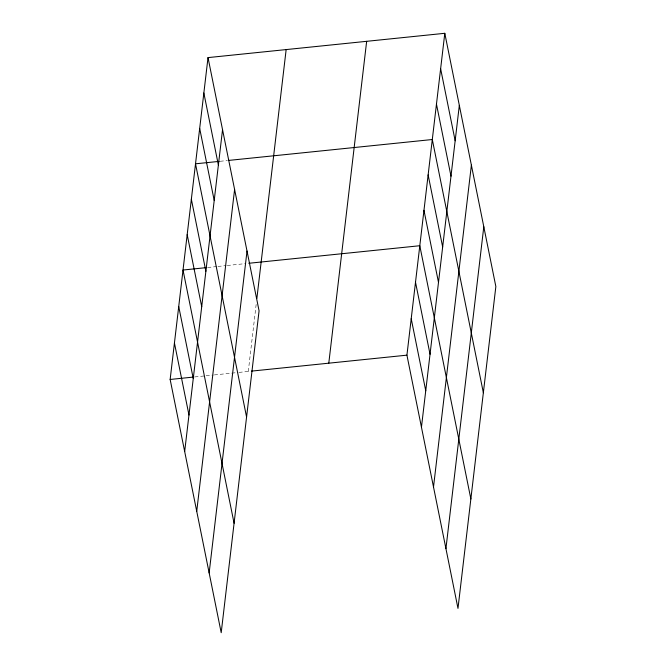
<?xml version="1.0" encoding="UTF-8"?>
<svg xmlns="http://www.w3.org/2000/svg" width="666" height="666" viewBox="0 0 666 666"><rect width="100%" height="100%" fill="white"/><g stroke="black" fill="none" stroke-linecap="round" stroke-linejoin="round"><path stroke-width="0.5" stroke-dasharray="3.33 2.5" d="M248.285 371.445L256.385 302.539M220.188 161.28L227.389 160.539M207.692 267.499L216.95 266.55M217.973 266.442L226.199 265.592M227.231 265.493L245.737 263.594M194.822 376.931L205.103 375.874M206.127 375.766L213.328 375.033M214.352 374.925L238.003 372.502M239.027 372.394L250.341 371.228"/><path stroke-width="1" d="M208.017 57.601L259.074 310.839L221.204 632.7L170.146 379.462L208.017 57.601L444.796 33.3L495.854 286.538L457.983 608.399L406.926 355.161L444.796 33.3M184.673 451.523L222.544 129.654M196.728 511.313L234.599 189.444M209.149 572.91L247.019 251.049M256.868 298.485L286.155 49.575M328.788 363.186L366.658 41.317M421.453 427.222L459.324 105.361M433.508 487.012L471.378 165.151M445.929 548.618L483.799 226.748M219.164 161.388L195.513 163.811L246.578 417.049M228.413 160.439L432.301 139.519L483.358 392.757M206.668 267.599L183.017 270.03L234.082 523.268M248.818 263.278L419.796 245.729L470.862 498.967M170.146 379.462L193.789 377.031M251.373 371.129L406.926 355.161M440.626 68.706L455.161 140.767M436.463 104.112L450.99 176.174M428.13 174.917L442.665 246.978M423.967 210.323L438.494 282.384M415.509 282.209L430.036 354.27M411.213 318.689L425.749 390.751M203.846 92.999L218.381 165.06M199.683 128.405L214.211 200.466M191.35 199.217L205.877 271.278M187.188 234.623L201.715 306.685M178.729 306.502L193.257 378.563M174.434 342.982L188.969 415.043"/></g></svg>
